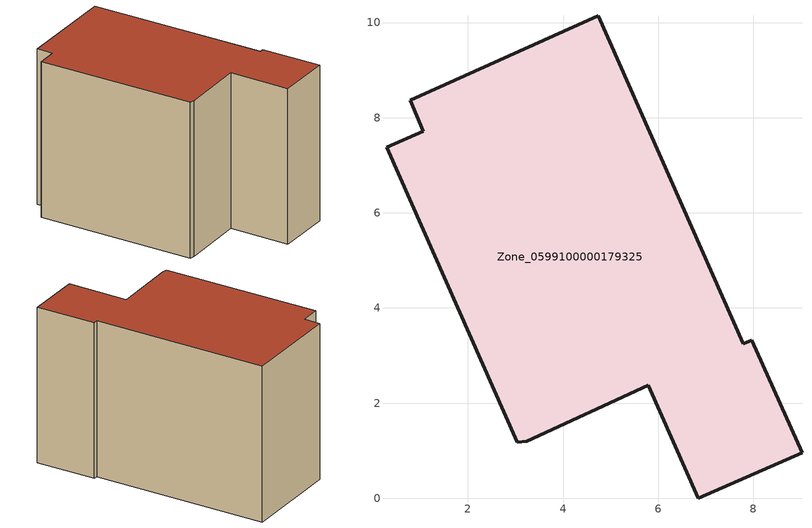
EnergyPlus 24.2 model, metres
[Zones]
Zone_0599100000179325
 floor ground (C_G): 1.06,7.72 0.78,8.37 4.74,10.14 7.79,3.25 7.96,3.32 9.02,0.96 6.84,0 5.79,2.38 3.24,1.2 3.04,1.18 0.29,7.37 z3.2
 wall outside (C_F): 5.79,2.38 6.84,0 9.02,0.96 7.96,3.32 7.79,3.25 4.74,10.14 0.78,8.37 1.06,7.72 0.29,7.37 3.04,1.18 3.24,1.2 5.79,2.38 z3.2:9.97
 roof outside (C_R): 1.06,7.72 0.29,7.37 3.04,1.18 3.24,1.2 5.79,2.38 6.84,0 9.02,0.96 7.96,3.32 7.79,3.25 4.74,10.14 0.78,8.37 z9.97
[BUILDING]
Pand.0599100000179325: North Axis=0; Terrain=City; Loads Convergence Tolerance Value=0.04; Temperature Convergence Tolerance Value=0.4; Solar Distribution=FullExterior; Maximum Number of Warmup Days=25; Minimum Number of Warmup Days=1
[Site:Location]
Rotterdam.The.Hague.AP_ZH_NLD Design_Conditions: Latitude=51.96; Longitude=4.45; Time Zone=1; Elevation=-4.5
[SITE:GROUNDTEMPERATURE:BUILDINGSURFACE]
18, 18, 18, 18, 18, 18, 18, 18, 18, 18, 18, 18
[MATERIAL] Thermal Absorptance=0.9; Solar Absorptance=0.7; Visible Absorptance=0.7
Name | Roughness | Thickness | Conductivity | Density | Specific Heat
G.TC.1946 | MediumSmooth | 0.15 | 1 | 540 | 1210
F.TC.1946 | Rough | 0.3 | 0.857143 | 1920 | 840
R.TC.1946 | MediumRough | 0.2 | 0.909091 | 1500 | 1000
[CONSTRUCTION]
C_G: G.TC.1946
C_F: F.TC.1946
C_R: R.TC.1946
[ZONE]
Zone_0599100000179325: Type=1; Multiplier=1; Ceiling Height=Autocalculate; Volume=Autocalculate; Floor Area=autocalculate; Part of Total Floor Area=Yes
[ZONEINFILTRATION:DESIGNFLOWRATE]
Infil_Zone_0599100000179325: Zone or ZoneList or Space or SpaceList=Zone_0599100000179325; Schedule=AlwaysOn; Design Flow Rate Calculation Method=Flow/Area; Flow Rate per Floor Area=0.003; Constant Term Coefficient=1; Temperature Term Coefficient=0; Velocity Term Coefficient=0; Velocity Squared Term Coefficient=0
[HVACTEMPLATE:ZONE:IDEALLOADSAIRSYSTEM]
Zone_0599100000179325: Maximum Heating Supply Air Temperature=50; Minimum Cooling Supply Air Temperature=13; Maximum Heating Supply Air Humidity Ratio=0.0156; Minimum Cooling Supply Air Humidity Ratio=0.0077; Heating Limit=NoLimit; Cooling Limit=NoLimit; Dehumidification Control Type=ConstantSensibleHeatRatio; Cooling Sensible Heat Ratio=0.7; Dehumidification Setpoint=60; Humidification Control Type=None; Humidification Setpoint=30; Outdoor Air Method=None; Outdoor Air Flow Rate per Person=0.00944; Outdoor Air Flow Rate per Zone Floor Area=0; Outdoor Air Flow Rate per Zone=0; Demand Controlled Ventilation Type=None; Outdoor Air Economizer Type=NoEconomizer; Heat Recovery Type=None; Sensible Heat Recovery Effectiveness=0.7; Latent Heat Recovery Effectiveness=0.65
[ZONECONTROL:THERMOSTAT]
ThermostatControl_Zone_0599100000179325: Zone or ZoneList=Zone_0599100000179325; Control Type Schedule=DualSetpointControlType; Control 1=Thermostat_Zone_0599100000179325; Temperature Difference Between Cutout And Setpoint=0
[THERMOSTATSETPOINT:DUALSETPOINT]
Thermostat_Zone_0599100000179325: Heating Setpoint Temperature Schedule=HeatingSetpoint_Zone_0599100000179325; Cooling Setpoint Temperature Schedule=CoolingSetpoint_Zone_0599100000179325
[SCHEDULE:COMPACT]
HeatingSetpoint_Zone_0599100000179325: Through: 12/31, For: AllDays, Until: 24:00, 21
CoolingSetpoint_Zone_0599100000179325: Through: 12/31, For: AllDays, Until: 24:00, 24
DualSetpointControlType: Through: 12/31, For: AllDays, Until: 24:00, 4
AlwaysOn: Through: 12/31, For: AllDays, Until: 24:00, 1
